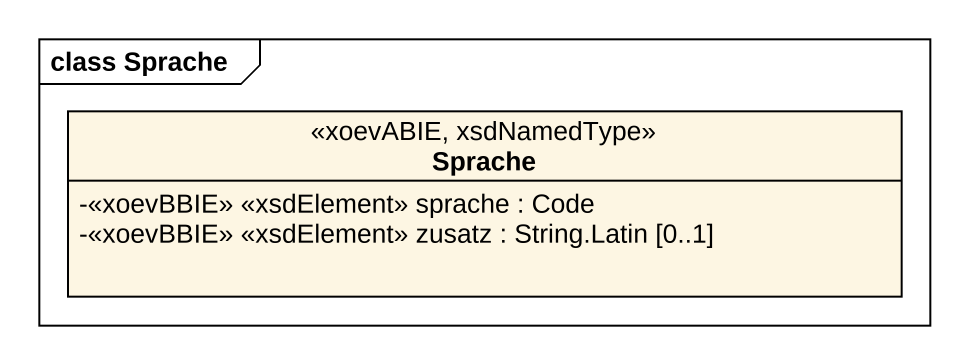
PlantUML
@startuml
mainframe class Sprache
hide circle
hide empty members
skinparam classAttributeIconSize 0
class Sprache <<xoevABIE, xsdNamedType>> {
  -<<xoevBBIE>> <<xsdElement>> sprache : Code
  -<<xoevBBIE>> <<xsdElement>> zusatz : String.Latin [0..1]
}
@enduml
